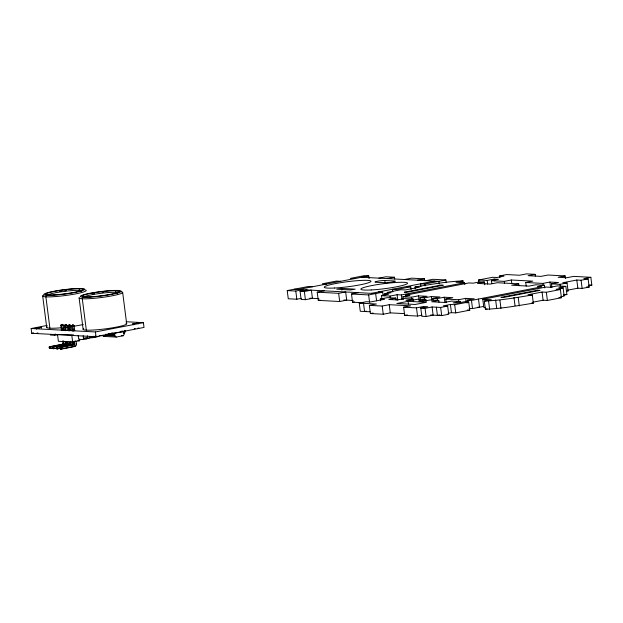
<?xml version="1.0" encoding="UTF-8"?>
<svg xmlns="http://www.w3.org/2000/svg" width="623" height="623" viewBox="0 0 623 623"><rect width="100%" height="100%" fill="white"/><g stroke="black" fill="none" stroke-linecap="round" stroke-linejoin="round"><path stroke-width="0.93" d="M122.053 331.179L122.131 331.825M122.349 331.21L122.419 331.771M123.572 333.071L124.273 332.939A0.896 0.771 -87 0 0 124.919 331.903L124.997 331.125M132.8 323.804L138.555 323.072L132.816 323.835M123.86 331.117L123.666 332.495M53.134 348.023L49.521 348.491L49.303 346.762L62.837 344.13L62.767 340.851M56.763 348.21L53.15 348.685L52.932 346.956L66.427 344.34L66.513 341.949M60.384 348.405L56.779 348.88L56.561 347.143L70.056 344.527L70.142 342.144M60.042 348.156L60.182 347.338L73.716 344.706L73.654 341.427L76.076 341.186L76.427 343.896A2.274 1.947 -87 0 1 74.791 346.513L61.319 349.121L60.408 349.075L60.042 348.156L61.101 347.385L74.635 344.753L74.565 341.482M71.123 330.634L70.438 325.323L69.41 324.731L68.927 325.611L69.612 330.93M74.752 330.829L74.067 325.51L72.696 324.996L73.241 331.125M124.592 331.101L124.538 332.371L123.525 332.729M50.401 335.042L54.684 335.267L55.229 333.944M78.179 335.501L78.669 339.317L82.952 339.551L83.49 338.227L83.163 335.665M82.952 339.551L87.049 338.756L87.586 337.432L87.368 335.727M88.894 338.398L89.439 337.074L93.536 336.28L92.991 337.604L87.181 338.305M92.274 337.113L94.844 337.245L95.381 335.922M124.211 331.125L124.203 331.864A0.896 0.771 -87 0 1 123.697 332.861M116.252 337.074L114.912 335.937L102.343 335.267L103.683 336.404L116.252 337.074L123.276 335.711L124.273 334.123L123.922 331.397L114.562 333.212L112.631 333.11M61.443 330.494L60.758 325.175L62.152 324.349L63.188 324.933L63.865 330.252M65.072 330.688L64.387 325.37L65.781 324.536L66.809 325.128L67.494 330.439M69.41 324.731L68.016 325.564L68.694 330.875M72.323 331.07L71.645 325.759L73.039 324.926M49.162 347.572L50.214 346.809L63.748 344.176L63.686 340.898M56.413 347.961L57.472 347.198L71.006 344.566L70.936 341.287M138.906 328.01L137.41 328.352M56.74 347.992L53.15 348.685L52.932 346.956L67.339 344.387L67.424 341.996M124.912 330.79L125.659 330.642M124.226 332.596L123.518 332.557M126.142 321.741L143.407 322.667L144.014 327.433L96.035 336.724L31.757 333.297L31.15 328.523L47.146 325.432M69.527 325.268L68.016 325.564L70.438 325.323L69.208 324.723M31.757 333.297L33.642 332.931M54.684 335.267L57.495 334.722M301.228 298.378L296.836 299.227L288.27 298.767L287.219 290.591L308.284 286.518L312.575 286.744M298.526 289.461L368.746 275.872L369.096 278.598M287.219 290.591L295.793 291.05L302.817 289.687L303.043 291.509M79.471 338.998L79.689 340.695L72.665 342.058L58.383 341.295L57.511 334.481L73.553 334.901M300.076 291.276L304.359 291.509L311.383 290.147L312.435 298.324L305.41 299.686L301.127 299.453L300.076 291.276L307.1 289.921M31.15 328.523L95.42 331.95L143.407 322.667M378.862 278.146L385.886 276.783L394.452 277.243L394.686 279.057M317.216 292.187L338.639 293.332L345.664 291.977L346.707 300.154L339.691 301.509L318.267 300.372L317.216 292.187L324.24 290.832M387.436 278.598L394.452 277.243M83.49 338.227L87.586 337.432M111.618 333.36C113.417 332.238 112.342 335.68 114.165 334.543L112.794 334.987A0.896 0.771 -87 0 1 111.914 334.247L111.844 333.679L112.561 333.741L112.631 334.286A0.896 0.771 -87 0 0 113.503 335.018M106.642 334.247A0.896 0.771 -87 0 0 107.436 334.699L108.807 334.263L105.653 334.606L106.362 334.644A0.896 0.771 -87 0 1 105.591 334.232L106.05 334.263M107.39 334.356L113.464 334.683M107.436 334.699L108.854 334.598M94.844 337.245L98.94 336.451L97.227 336.365M108.643 333.998L110.59 334.356L109.22 334.792A0.896 0.771 -87 0 1 108.379 334.216M109.22 334.792L110.637 334.699M110.964 334.551L112.42 334.792L111.003 334.886A0.896 0.771 -87 0 1 110.131 334.146L110.061 333.601L110.777 333.64L110.847 334.185A0.896 0.771 -87 0 0 111.719 334.925M103.683 336.404L105.443 336.062M111.003 334.886L112.42 334.792M112.747 334.644L114.165 334.543M112.794 334.987L114.211 334.886M404.576 279.509L411.593 278.154L424.45 278.839L424.684 280.654M52.215 347.969L49.521 348.491L49.303 346.762L50.214 346.809L50.44 348.545L49.209 347.946M58.578 348.53L56.779 348.88L56.561 347.143L57.472 347.198L57.69 348.927L56.467 348.327M72.977 346.637L60.408 349.075L60.182 347.338L61.101 347.385L61.319 349.121L60.088 348.522M417.426 280.194L424.45 278.839M318.267 300.372L320.02 300.029M363.014 302.755L352.54 302.194L351.497 294.017L358.521 292.654M426 280.654L433.024 279.291L445.873 279.976L446.224 282.702M371.37 293.34L434.566 281.113M351.497 294.017L368.637 294.928L382.678 292.21L383.145 295.847M411.118 289.5L410.767 286.775L396.719 289.493L392.435 289.267L392.786 291.992M420.875 286.557L420.525 283.831L424.808 284.057L445.873 279.976M415.284 288.823L415.05 287.001C430.999 284.415 446.925 281.495 463.014 280.895L463.247 282.71M384.461 295.847L384.227 294.025L391.252 292.67L386.961 292.436L401.01 289.718L405.293 289.952L419.334 287.234L415.05 287.001M381.954 299.25L381.486 295.614L388.511 294.258L384.227 294.025M352.54 302.194L354.3 301.851M463.014 280.895L455.989 282.25L464.563 282.71L464.797 284.524M381.486 295.614L390.06 296.073L397.085 294.71L401.368 294.944L464.563 282.71M370.078 311.796L360.281 311.274L359.237 303.097L366.254 301.734L370.545 301.96L384.586 299.242L380.303 299.017L380.536 300.831M380.303 299.017L387.319 297.662L395.893 298.113L396.127 299.936M478.955 282.717L478.604 279.992L492.653 277.274L496.936 277.5L503.952 276.137L499.669 275.911L499.903 277.733M499.669 275.911L506.694 274.556L519.551 275.241L526.567 273.879L535.141 274.338L535.359 276.082M405.885 296.984L405.651 295.17L468.846 282.935L473.13 283.161L480.154 281.806L484.437 282.032L484.787 284.758M395.893 298.113L388.869 299.476L397.443 299.928L404.459 298.573L413.033 299.024L413.267 300.847M403.26 299.484L402.917 296.758L409.934 295.395L405.651 295.17M478.604 279.992L487.178 280.443L494.195 279.088L498.486 279.314L491.461 280.677L491.812 283.403M484.437 282.032L477.42 283.395L490.27 284.08L497.294 282.717L518.718 283.862L518.951 285.677M404.249 313.61L390.278 312.871L383.254 314.226L370.397 313.54L369.353 305.363L376.378 304.008L359.237 303.097M402.917 296.758L411.484 297.21L418.508 295.855L427.074 296.307L420.05 297.669L420.4 300.395M535.141 274.338L528.117 275.693L540.974 276.378L547.991 275.023L565.131 275.934L565.466 278.551M413.033 299.024L406.009 300.387L410.292 300.613L417.317 299.258L425.883 299.71L426.116 301.532M491.461 280.677L504.319 281.362L511.335 280L532.758 281.144L525.742 282.499L526.209 286.136M369.353 305.363L382.211 306.049L389.227 304.694L410.65 305.831L403.634 307.194L404.677 315.37L417.535 316.056L421.927 315.207M420.05 297.669L424.341 297.895L431.357 296.54L439.931 296.992L432.907 298.355L433.141 300.169M408.088 301.322L396.843 303.494L415.144 304.476L426.397 302.295L408.088 301.322L408.439 304.047M366.324 311.157L364.564 311.5L363.521 303.323M425.883 299.71L418.866 301.073L423.149 301.298L430.174 299.943L438.74 300.395L438.974 302.217M432.907 298.355L437.19 298.581L444.215 297.226L452.789 297.677L445.764 299.04L446.232 302.669M518.718 283.862L511.693 285.217L528.834 286.128L535.858 284.773L544.424 285.233L544.775 287.958M370.397 313.54L373.037 313.034M438.74 300.395L431.716 301.758L444.573 302.443L451.597 301.08L460.163 301.54L460.397 303.354M565.131 275.934L558.115 277.29L566.681 277.749L573.705 276.386L590.845 277.305L591.85 285.163L588.338 285.84M403.634 307.194L416.483 307.879L423.508 306.516L427.791 306.75L420.774 308.105L421.818 316.282L426.101 316.515L433.125 315.152L432.082 306.975L425.057 308.33L420.774 308.105M445.764 299.04L458.621 299.725L465.638 298.362L474.212 298.822L467.188 300.177L467.538 302.903M525.742 282.499L542.882 283.41L549.899 282.055L558.473 282.507L551.448 283.87L551.916 287.507M460.163 301.54L453.147 302.895L457.43 303.128L464.454 301.766L468.737 301.991L469.781 310.168L455.74 312.894L451.457 312.66L447.945 313.338M544.424 285.233L537.408 286.588L541.691 286.814L471.471 300.411L467.188 300.177M468.737 301.991L454.689 304.717L450.406 304.483L443.381 305.846L447.672 306.072L448.716 314.249L441.699 315.612L430.555 315.012M567.545 290.193L577.848 288.2L582.131 288.426L589.156 287.071L588.104 278.894L581.088 280.249L576.797 280.023L562.756 282.741L567.039 282.967L568.09 291.143L566.33 291.486M590.845 277.305L583.821 278.66L588.104 278.894M432.082 306.975L440.648 307.435L447.672 306.072M485.543 307.544L483.83 307.451L482.778 299.274L545.974 287.047L550.257 287.273L557.281 285.91L565.855 286.37L566.899 294.547L563.387 295.224M551.448 283.87L560.022 284.329L567.039 282.967M404.677 315.37L407.31 314.864M532.797 302.202L543.1 300.216L547.383 300.442L561.424 297.724L560.381 289.547L546.332 292.265L542.049 292.031L528.008 294.757L532.291 294.983L533.335 303.16C517.386 305.753 501.46 308.665 485.372 309.273L484.328 301.096L491.352 299.733L482.778 299.274M484.328 301.096C500.417 300.488 516.342 297.576 532.291 294.983M565.855 286.37L558.831 287.733L563.114 287.958L564.165 296.135L560.653 296.813M563.114 287.958L556.09 289.313L560.381 289.547M440.04 314.872L437.408 315.378L436.365 307.201M469.096 308.401L472.522 308.587L483.316 306.493M485.372 309.273L487.131 308.93M109.866 334.496L109.181 334.45M108.106 334.395L107.686 334.224M135.207 328.633L134.272 328.687M111.61 334.59L111.073 333.585M37.933 332.986L37.03 333.001M341.7 288.387L336.778 289.189L350.484 289.983L355.165 289.181L341.7 288.387L341.934 290.209M133.221 323.913L133.338 324.809M41.336 327.277L36.002 328.103L39.599 327.971L41.406 327.285L41.445 328.173M588.992 285.007L591.85 285.163M586.586 286.93L589.156 287.071M368.746 275.872L364.463 275.646L350.422 278.364L354.705 278.59M361.722 277.227L438.857 281.339L439.199 284.065M384.812 280.482L394.585 281.004A5.249 0.568 -7.3 0 1 392.856 282.009L392.654 282.048A5.249 0.568 -7.3 0 1 385.497 282.764L375.724 282.242A5.249 0.568 -7.3 0 1 377.452 281.238L377.655 281.199A5.249 0.568 -7.3 0 1 384.812 280.482L385.162 283.208M340.656 281.308L336.373 281.082L322.332 283.8L326.616 284.026M564.041 294.399L566.899 294.547M406.484 286.549L410.767 286.775M558.854 297.584L561.424 297.724M378.395 291.985L382.678 292.21M294.243 289.236L375.653 293.573L376.588 300.839M531.621 303.066L533.335 303.16M309.857 298.183L318.859 298.666M343.912 299.998L353.14 300.488M477.825 307.131L479.539 307.225L478.495 299.048M467.211 310.036L469.781 310.168M62.152 324.349L62.269 324.887L63.188 324.933L60.758 325.175M65.781 324.536L65.898 325.081L66.809 325.128L64.387 325.37M61.615 324.404L62.355 330.54M65.244 324.599L65.983 330.735M71.645 325.759L74.067 325.51L72.836 324.918M121.189 331.163L121.353 331.716M124.133 331.319L124.849 331.358M122.061 331.28L122.77 331.319M123.845 331.381L124.561 331.413M123.915 331.927L124.919 331.903M123.65 332.908L124.273 332.939M111.603 333.188L112.319 333.227M111.829 333.539L112.856 333.679M110.941 333.663L111.657 333.702M110.357 333.546L110.427 334.092L111.135 334.13M111.867 333.227L112.21 334.185L112.927 334.224M108.706 334.076L109.064 334.092A0.896 0.771 -87 0 0 109.936 334.831M110.131 334.146L110.847 334.185M111.914 334.247L112.631 334.286M121.345 335.61L123.276 335.711M99.633 335.478L103.06 335.657M90.421 337.471L92.991 337.604M84.479 338.616L87.049 338.756M77.782 340.594L79.689 340.695M75.165 341.139L76.076 341.186M65.08 343.296L65.54 343.32A2.274 1.947 -87 0 1 65.29 344.815M68.709 343.491L69.169 343.514L68.935 341.7M72.338 343.678L72.798 343.701A2.274 1.947 -87 0 1 72.439 345.399M75.967 343.873L76.427 343.896M63.118 343.561L64.037 343.655M66.747 343.756L67.666 343.849M70.368 343.951L71.287 344.044M73.997 344.145L74.916 344.239M62.759 344.153L63.671 344.208M66.388 344.348L67.3 344.394M70.017 344.542L70.929 344.589M73.646 344.737L74.558 344.784M74.791 346.513L73.88 346.466A2.274 1.947 -87 0 0 75.149 345.539M52.791 347.766L53.843 347.003L54.069 348.732L52.838 348.14M581.088 280.249L582.131 288.426M576.797 280.023L577.848 288.2M560.022 284.329L560.248 286.144M549.899 282.055L550.6 287.507M546.332 292.265L547.383 300.442M542.882 283.41L543.116 285.233M542.049 292.031L543.1 300.216M518.25 297.701L519.294 305.877M513.959 297.475L515.011 305.652M511.335 280L511.802 283.636M504.319 281.362L504.544 283.177M499.919 300.193L500.97 308.369M494.195 279.088L494.428 280.903M495.635 299.959L496.679 308.136M487.178 280.443L487.638 284.08M488.611 301.322L489.662 309.499M471.471 300.411L472.522 308.587M465.638 298.362L466.222 302.91M458.621 299.725L458.847 301.54M454.689 304.717L455.74 312.894M450.406 304.483L451.457 312.66M444.215 297.226L444.915 302.677M440.648 307.435L441.699 315.612M437.19 298.581L437.424 300.395M431.357 296.54L431.825 300.169M424.808 284.057L425.042 285.871M424.341 297.895L424.575 299.718M425.057 308.33L426.101 316.515M423.508 306.516L423.741 308.338M418.508 295.855L419.084 300.395M416.483 307.879L417.535 316.056M411.484 297.21L411.717 299.032M401.368 294.944L401.952 299.484M397.085 294.71L397.778 300.161M390.06 296.073L390.294 297.887M389.227 304.694L390.278 312.871M382.211 306.049L383.254 314.226M368.637 294.928L369.564 302.202M338.639 293.332L339.691 301.509M304.359 291.509L305.41 299.686M295.793 291.05L296.836 299.227M138.135 322.963L138.251 323.859M122.661 292.428L126.671 323.773M114.562 333.212L114.912 335.937M109.282 333.492L109.352 334.037M108.994 333.546L109.064 334.092M95.42 331.95L96.035 336.724M86.317 330.128L82.306 298.783A1.378 1.184 -87 0 1 83.295 297.194M79.113 297.95L83.132 329.294M73.607 329.006L73.833 330.782M71.793 335.244L72.665 342.058M72.564 341.895L72.798 343.701M69.978 328.812L70.204 330.587M65.306 341.513L65.54 343.32M62.721 328.43L62.954 330.198M49.895 328.189L45.884 296.844A1.378 1.184 -87 0 1 46.881 295.255M42.691 296.011L46.709 327.355M36.422 328.228L36.531 329.123M81.706 288.519A1.378 1.184 -87 0 1 82.999 289.407M81.699 291.143A17.389 1.877 -7.3 0 1 81.644 291.245M48.018 294.765A17.389 1.877 -7.3 0 1 65.337 291.245A17.389 1.877 -7.3 0 1 81.356 290.731M79.191 290.396A1.378 1.184 -87 0 1 80.188 288.807M83.28 324.474A21.945 2.367 -7.3 0 1 63.024 327.597M60.415 327.838A21.945 2.367 -7.3 0 1 47.091 326.857M85.483 289.968A21.945 2.367 -7.3 0 1 64.021 295.691A21.945 2.367 -7.3 0 1 43.703 295.162M59.738 291.517A21.945 2.367 -7.3 0 1 61.467 291.26M64.854 290.809A21.945 2.367 -7.3 0 1 66.505 290.614M48.399 294.959A1.378 1.184 -87 0 1 49.599 295.614M118.129 290.458A1.378 1.184 -87 0 1 119.382 291.229M120.815 291.704A21.945 2.367 -7.3 0 1 104.345 297.109A21.945 2.367 -7.3 0 1 79.214 297.701M92.772 294.001A21.945 2.367 -7.3 0 1 94.47 293.721M102.102 292.646A21.945 2.367 -7.3 0 1 103.753 292.46M117.802 291.541A21.945 2.367 -7.3 0 1 119.476 291.595M117.428 293.628A17.389 1.877 -7.3 0 1 117.171 293.752M83.716 297.537A17.389 1.877 -7.3 0 1 99.158 293.526A17.389 1.877 -7.3 0 1 118.035 292.818M115.613 292.343A1.378 1.184 -87 0 1 116.602 290.746M125.916 323.251A21.945 2.367 -7.3 0 1 105.194 328.889A21.945 2.367 -7.3 0 1 83.739 328.648M84.821 296.898A1.378 1.184 -87 0 1 85.951 297.436M64.597 344.122A2.274 1.947 -87 0 1 64.379 344.76M69.169 343.514A2.274 1.947 -87 0 1 68.678 345.391M108.153 334.738A0.896 0.771 -87 0 1 107.343 334.247M440.967 285.1L404.249 292.21L406.562 292.327L443.28 285.225L440.967 285.1M537.696 290.248L500.978 297.358L503.283 297.483L540.009 290.373L537.696 290.248M334.59 288.013A23.549 2.547 -7.3 0 0 370.911 281.456A23.549 2.547 -7.3 0 0 337.292 283.239A23.549 2.547 -7.3 0 0 334.59 288.013M371.176 289.96A23.549 2.547 -7.3 0 0 407.497 283.403A23.549 2.547 -7.3 0 0 373.878 285.186A23.549 2.547 -7.3 0 0 371.176 289.96M54.248 295.107A20.567 2.219 -7.3 0 0 84.689 289.282A20.567 2.219 -7.3 0 0 53.936 291.268A20.567 2.219 -7.3 0 0 54.248 295.107M53.485 294.92A18.768 2.025 -7.3 0 0 82.828 289.734A18.768 2.025 -7.3 0 0 56.561 291.003A18.768 2.025 -7.3 0 0 53.485 294.92M90.67 297.046A20.567 2.219 -7.3 0 0 121.111 291.221A20.567 2.219 -7.3 0 0 90.358 293.207A20.567 2.219 -7.3 0 0 90.67 297.046M89.907 296.86A18.768 2.025 -7.3 0 0 119.25 291.673A18.768 2.025 -7.3 0 0 92.983 292.942A18.768 2.025 -7.3 0 0 89.907 296.86"/></g></svg>
